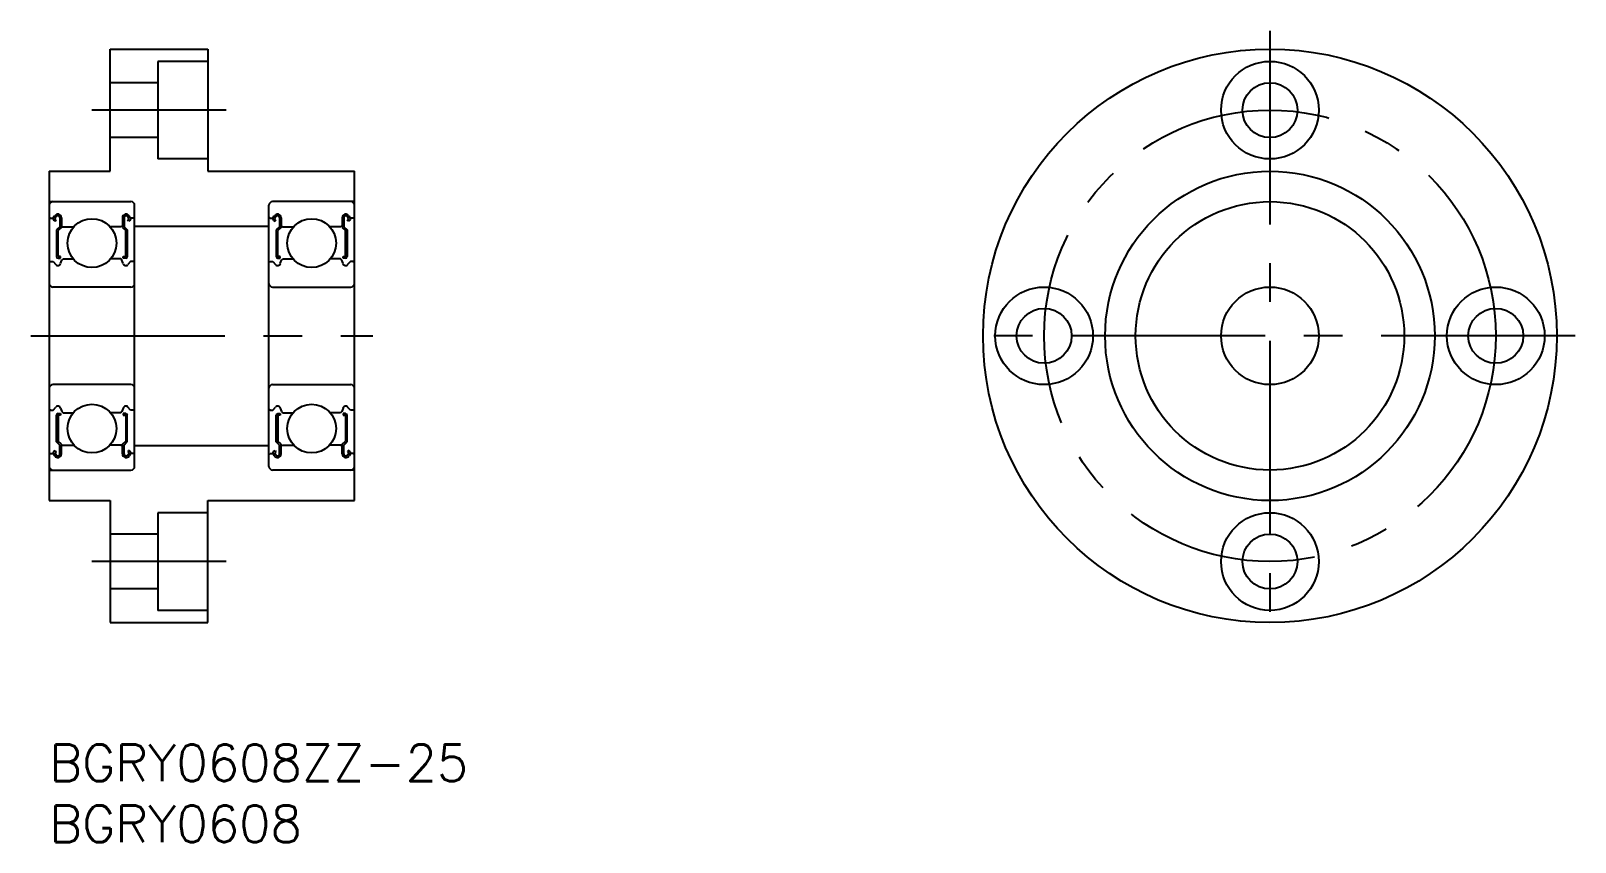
# Model space of a CAD drawing. Extents: x -1 to 125, y -8 to 58.
import ezdxf

# ---------------------------------------------------------------- set-up
doc = ezdxf.new("R2010")
doc.units = 0
doc.header["$LTSCALE"] = 0.5
doc.linetypes.add('CENTER', pattern=[50.8, 31.75, -6.35, 6.35, -6.35])
for name, color, linetype in [('MSM_CENTER', 1, 'CENTER'), ('MSM_CONTINUOUS', 7, 'CONTINUOUS'), ('MSM_PART_NUMBER', 7, 'CONTINUOUS')]:
    doc.layers.add(name, color=color, linetype=linetype)
doc.styles.get("Standard").update_dxf_attribs({"font": 'txt.shx', "height": 3, "bigfont": 'bigfont.shx'})

# ---------------------------------------------------------------- blocks, each defined once
blk = doc.blocks.new('*U2')
at = {"layer": 'MSM_PART_NUMBER'}
blk.add_text('BGRY0608ZZ-25', height=3, dxfattribs=at).set_placement((0, -3))
blk = doc.blocks.new('*U3')
at = {"layer": 'MSM_PART_NUMBER'}
blk.add_text('BGRY0608', height=3, dxfattribs=at).set_placement((0, -8))

msp = doc.modelspace()

# ---------------------------------------------------------------- linework, layer by layer
at = {"layer": 'MSM_CENTER'}
for p, q in [((100, 58.5), (100, 8.5)), ((14.5, 52), (3.5, 52)), ((-1.5, 33.5), (26.5, 33.5)), ((125, 33.5), (75, 33.5)), ((14.5, 15), (3.5, 15))]:
    msp.add_line(p, q, dxfattribs=at)
msp.add_circle((100, 33.5), 18.5, dxfattribs=at)
at = {"layer": 'MSM_CONTINUOUS'}
for p, q in [((5, 57), (13, 57)), ((5, 47), (5, 57)), ((13, 57), (13, 47)), ((13, 56), (8.9, 56)), ((8.9, 56), (8.9, 48)), ((8.9, 54.25), (5, 54.25)), ((8.9, 49.75), (5, 49.75)), ((0, 47), (0, 20)), ((0, 47), (5, 47)), ((13, 48), (8.9, 48)), ((13, 47), (25, 47)), ((25, 20), (25, 47)), ((0, 44.5), (6.7, 44.5)), ((25, 44.5), (18.3, 44.5)), ((0, 43.25), (0.1, 43.15)), ((0.1, 43.15), (0.33, 43.15)), ((0.33, 43.15), (0.44, 43.33)), ((0.45, 43.08), (0.56, 43.27)), ((0.56, 43.02), (0.45, 43.08)), ((0.5, 42.9), (0.56, 43.02)), ((0.87, 43.18), (0.87, 42.45)), ((1, 43.18), (1, 42.39)), ((6, 43.18), (6, 42.39)), ((6.13, 43.18), (6.13, 42.45)), ((6.55, 43.08), (6.44, 43.27)), ((6.44, 43.02), (6.55, 43.08)), ((6.5, 42.9), (6.44, 43.02)), ((6.67, 43.15), (6.56, 43.33)), ((6.9, 43.15), (6.67, 43.15)), ((7, 43.25), (6.9, 43.15)), ((7, 22.8), (7, 44.2)), ((18, 22.8), (18, 44.2)), ((18, 43.25), (18.1, 43.15)), ((18.1, 43.15), (18.33, 43.15)), ((18.33, 43.15), (18.44, 43.33)), ((18.45, 43.08), (18.56, 43.27)), ((18.56, 43.02), (18.45, 43.08)), ((18.5, 42.9), (18.56, 43.02)), ((18.87, 43.18), (18.87, 42.45)), ((19, 43.18), (19, 42.39)), ((24, 43.18), (24, 42.39)), ((24.13, 43.18), (24.13, 42.45)), ((24.55, 43.08), (24.44, 43.27)), ((24.44, 43.02), (24.55, 43.08)), ((24.5, 42.9), (24.44, 43.02)), ((24.67, 43.15), (24.56, 43.33)), ((24.9, 43.15), (24.67, 43.15)), ((25, 43.25), (24.9, 43.15)), ((0.38, 42.97), (0.5, 42.9)), ((0.87, 42.45), (0.6, 42.18)), ((0.6, 42.18), (0.6, 40)), ((1, 42.39), (0.73, 42.13)), ((0.73, 40), (0.73, 42.13)), ((1, 42.55), (1.1, 42.45)), ((1.1, 42.45), (2.02, 42.45)), ((5.9, 42.45), (4.98, 42.45)), ((6, 42.55), (5.9, 42.45)), ((6, 42.39), (6.27, 42.13)), ((6.13, 42.45), (6.4, 42.18)), ((6.27, 40), (6.27, 42.13)), ((6.4, 42.18), (6.4, 40)), ((6.62, 42.97), (6.5, 42.9)), ((7, 42.5), (18, 42.5)), ((18.38, 42.97), (18.5, 42.9)), ((18.87, 42.45), (18.6, 42.18)), ((18.6, 42.18), (18.6, 40)), ((19, 42.39), (18.73, 42.13)), ((18.73, 40), (18.73, 42.13)), ((19, 42.55), (19.1, 42.45)), ((19.1, 42.45), (20.02, 42.45)), ((23.9, 42.45), (22.98, 42.45)), ((24, 42.55), (23.9, 42.45)), ((24, 42.39), (24.27, 42.13)), ((24.13, 42.45), (24.4, 42.18)), ((24.27, 40), (24.27, 42.13)), ((24.4, 42.18), (24.4, 40)), ((24.62, 42.97), (24.5, 42.9)), ((0, 39.5), (0.1, 39.6)), ((0.1, 39.6), (0.33, 39.6)), ((0.33, 39.6), (0.55, 39.34)), ((0.93, 40), (0.73, 40)), ((0.73, 39.86), (0.93, 39.86)), ((0.93, 39.86), (0.93, 40)), ((0.93, 39.42), (1.04, 39.71)), ((1.04, 39.71), (1.14, 39.8)), ((1.14, 39.8), (1.98, 39.8)), ((5.86, 39.8), (5.02, 39.8)), ((5.96, 39.71), (5.86, 39.8)), ((6.07, 39.42), (5.96, 39.71)), ((6.07, 40), (6.27, 40)), ((6.07, 39.86), (6.07, 40)), ((6.27, 39.86), (6.07, 39.86)), ((6.67, 39.6), (6.45, 39.34)), ((6.9, 39.6), (6.67, 39.6)), ((7, 39.5), (6.9, 39.6)), ((18, 39.5), (18.1, 39.6)), ((18.1, 39.6), (18.33, 39.6)), ((18.33, 39.6), (18.55, 39.34)), ((18.93, 40), (18.73, 40)), ((18.73, 39.86), (18.93, 39.86)), ((18.93, 39.86), (18.93, 40)), ((18.93, 39.42), (19.04, 39.71)), ((19.04, 39.71), (19.14, 39.8)), ((19.14, 39.8), (19.98, 39.8)), ((23.86, 39.8), (23.02, 39.8)), ((23.96, 39.71), (23.86, 39.8)), ((24.07, 39.42), (23.96, 39.71)), ((24.07, 40), (24.27, 40)), ((24.07, 39.86), (24.07, 40)), ((24.27, 39.86), (24.07, 39.86)), ((24.67, 39.6), (24.45, 39.34)), ((24.9, 39.6), (24.67, 39.6)), ((25, 39.5), (24.9, 39.6)), ((6.7, 37.5), (0.3, 37.5)), ((18.3, 37.5), (24.7, 37.5)), ((6.7, 29.5), (0.3, 29.5)), ((18.3, 29.5), (24.7, 29.5)), ((0, 27.5), (0.1, 27.4)), ((0.1, 27.4), (0.33, 27.4)), ((0.33, 27.4), (0.55, 27.66)), ((0.6, 24.82), (0.6, 27)), ((0.73, 27.14), (0.93, 27.14)), ((0.73, 27), (0.73, 24.87)), ((0.93, 27), (0.73, 27)), ((0.93, 27.58), (1.04, 27.29)), ((0.93, 27.14), (0.93, 27)), ((1.04, 27.29), (1.14, 27.2)), ((1.14, 27.2), (1.98, 27.2)), ((5.86, 27.2), (5.02, 27.2)), ((5.96, 27.29), (5.86, 27.2)), ((6.07, 27.58), (5.96, 27.29)), ((6.27, 27.14), (6.07, 27.14)), ((6.07, 27.14), (6.07, 27)), ((6.07, 27), (6.27, 27)), ((6.27, 27), (6.27, 24.87)), ((6.4, 24.82), (6.4, 27)), ((6.67, 27.4), (6.45, 27.66)), ((6.9, 27.4), (6.67, 27.4)), ((7, 27.5), (6.9, 27.4)), ((18, 27.5), (18.1, 27.4)), ((18.1, 27.4), (18.33, 27.4)), ((18.33, 27.4), (18.55, 27.66)), ((18.6, 24.82), (18.6, 27)), ((18.73, 27.14), (18.93, 27.14)), ((18.73, 27), (18.73, 24.87)), ((18.93, 27), (18.73, 27)), ((18.93, 27.58), (19.04, 27.29)), ((18.93, 27.14), (18.93, 27)), ((19.04, 27.29), (19.14, 27.2)), ((19.14, 27.2), (19.98, 27.2)), ((23.86, 27.2), (23.02, 27.2)), ((23.96, 27.29), (23.86, 27.2)), ((24.07, 27.58), (23.96, 27.29)), ((24.27, 27.14), (24.07, 27.14)), ((24.07, 27.14), (24.07, 27)), ((24.07, 27), (24.27, 27)), ((24.27, 27), (24.27, 24.87)), ((24.4, 24.82), (24.4, 27)), ((24.67, 27.4), (24.45, 27.66)), ((24.9, 27.4), (24.67, 27.4)), ((25, 27.5), (24.9, 27.4)), ((0.38, 24.03), (0.5, 24.1)), ((0.5, 24.1), (0.56, 23.98)), ((0.87, 24.55), (0.6, 24.82)), ((1, 24.61), (0.73, 24.87)), ((0.87, 23.82), (0.87, 24.55)), ((1, 23.82), (1, 24.61)), ((1, 24.45), (1.1, 24.55)), ((1.1, 24.55), (2.02, 24.55)), ((5.9, 24.55), (4.98, 24.55)), ((6, 24.45), (5.9, 24.55)), ((6, 24.61), (6.27, 24.87)), ((6, 23.82), (6, 24.61)), ((6.13, 24.55), (6.4, 24.82)), ((6.13, 23.82), (6.13, 24.55)), ((6.5, 24.1), (6.44, 23.98)), ((6.62, 24.03), (6.5, 24.1)), ((7, 24.5), (18, 24.5)), ((18.38, 24.03), (18.5, 24.1)), ((18.5, 24.1), (18.56, 23.98)), ((18.87, 24.55), (18.6, 24.82)), ((19, 24.61), (18.73, 24.87)), ((18.87, 23.82), (18.87, 24.55)), ((19, 23.82), (19, 24.61)), ((19, 24.45), (19.1, 24.55)), ((19.1, 24.55), (20.02, 24.55)), ((23.9, 24.55), (22.98, 24.55)), ((24, 24.45), (23.9, 24.55)), ((24, 24.61), (24.27, 24.87)), ((24, 23.82), (24, 24.61)), ((24.13, 24.55), (24.4, 24.82)), ((24.13, 23.82), (24.13, 24.55)), ((24.5, 24.1), (24.44, 23.98)), ((24.62, 24.03), (24.5, 24.1)), ((0, 23.75), (0.1, 23.85)), ((0.1, 23.85), (0.33, 23.85)), ((0.33, 23.85), (0.44, 23.67)), ((0.56, 23.98), (0.45, 23.92)), ((0.45, 23.92), (0.56, 23.73)), ((6.44, 23.98), (6.55, 23.92)), ((6.55, 23.92), (6.44, 23.73)), ((6.67, 23.85), (6.56, 23.67)), ((6.9, 23.85), (6.67, 23.85)), ((7, 23.75), (6.9, 23.85)), ((18, 23.75), (18.1, 23.85)), ((18.1, 23.85), (18.33, 23.85)), ((18.33, 23.85), (18.44, 23.67)), ((18.56, 23.98), (18.45, 23.92)), ((18.45, 23.92), (18.56, 23.73)), ((24.44, 23.98), (24.55, 23.92)), ((24.55, 23.92), (24.44, 23.73)), ((24.67, 23.85), (24.56, 23.67)), ((24.9, 23.85), (24.67, 23.85)), ((25, 23.75), (24.9, 23.85)), ((0, 22.5), (6.7, 22.5)), ((25, 22.5), (18.3, 22.5)), ((0, 20), (5, 20)), ((5, 20), (5, 10)), ((8.9, 19), (8.9, 11)), ((13, 19), (8.9, 19)), ((13, 10), (13, 20)), ((13, 20), (25, 20)), ((8.9, 17.25), (5, 17.25)), ((8.9, 12.75), (5, 12.75)), ((13, 11), (8.9, 11)), ((5, 10), (13, 10))]:
    msp.add_line(p, q, dxfattribs=at)
for centre, radius in [((100, 33.5), 23.5), ((100, 52), 4), ((100, 52), 2.25), ((100, 33.5), 13.5), ((100, 33.5), 11), ((3.5, 41.1), 2), ((21.5, 41.1), 2), ((81.5, 33.5), 4), ((100, 33.5), 4), ((118.5, 33.5), 4), ((81.5, 33.5), 2.25), ((118.5, 33.5), 2.25), ((3.5, 25.9), 2), ((21.5, 25.9), 2), ((100, 15), 4), ((100, 15), 2.25)]:
    msp.add_circle(centre, radius, dxfattribs=at)
for centre, radius, start, end in [((0.3, 44.2), 0.3, 90, 180), ((6.7, 44.2), 0.3, 0, 90), ((18.3, 44.2), 0.3, 90, 180), ((24.7, 44.2), 0.3, 0, 90), ((0.45, 43.08), 0.133, 149.9969, 240.0013), ((0.7, 43.18), 0.299, 0, 150.0002), ((0.7, 43.18), 0.166, 0, 150.0044), ((6.3, 43.18), 0.299, 29.9998, 180), ((6.3, 43.18), 0.166, 29.9956, 180), ((6.55, 43.08), 0.133, 299.9987, 30.0031), ((18.45, 43.08), 0.133, 149.9969, 240.0013), ((18.7, 43.18), 0.299, 0, 150.0002), ((18.7, 43.18), 0.166, 0, 150.0044), ((24.3, 43.18), 0.299, 29.9998, 180), ((24.3, 43.18), 0.166, 29.9956, 180), ((24.55, 43.08), 0.133, 299.9987, 30.0031), ((0.72, 39.48), 0.224, 220.001, 343.1517), ((0.73, 40), 0.133, 180, 270), ((6.28, 39.48), 0.224, 196.8483, 319.999), ((6.27, 40), 0.133, 270, 360), ((18.72, 39.48), 0.224, 220.001, 343.1517), ((18.73, 40), 0.133, 180, 270), ((24.28, 39.48), 0.224, 196.8483, 319.999), ((24.27, 40), 0.133, 270, 360), ((0.3, 37.8), 0.3, 180, 270), ((6.7, 37.8), 0.3, 270, 0), ((18.3, 37.8), 0.3, 180, 270), ((24.7, 37.8), 0.3, 270, 0), ((0.3, 29.2), 0.3, 90, 180), ((6.7, 29.2), 0.3, 0, 90), ((18.3, 29.2), 0.3, 90, 180), ((24.7, 29.2), 0.3, 0, 90), ((0.72, 27.52), 0.224, 16.8483, 139.999), ((0.73, 27), 0.133, 90, 179.9999), ((6.28, 27.52), 0.224, 40.001, 163.1517), ((6.27, 27), 0.133, 0.0001, 90), ((18.72, 27.52), 0.224, 16.8483, 139.999), ((18.73, 27), 0.133, 90, 179.9999), ((24.28, 27.52), 0.224, 40.001, 163.1517), ((24.27, 27), 0.133, 0.0001, 90), ((0.3, 22.8), 0.3, 180, 270), ((0.45, 23.92), 0.133, 119.9987, 210.0031), ((0.7, 23.82), 0.299, 209.9998, 0), ((0.7, 23.82), 0.166, 209.9956, 0), ((6.3, 23.82), 0.299, 180, 330.0002), ((6.3, 23.82), 0.166, 180, 330.0044), ((6.55, 23.92), 0.133, 329.9969, 60.0013), ((6.7, 22.8), 0.3, 270, 0), ((18.3, 22.8), 0.3, 180, 270), ((18.45, 23.92), 0.133, 119.9987, 210.0031), ((18.7, 23.82), 0.299, 209.9998, 0), ((18.7, 23.82), 0.166, 209.9956, 0), ((24.3, 23.82), 0.299, 180, 330.0002), ((24.3, 23.82), 0.166, 180, 330.0044), ((24.55, 23.92), 0.133, 329.9969, 60.0013), ((24.7, 22.8), 0.3, 270, 0)]:
    msp.add_arc(centre, radius, start, end, dxfattribs=at)

# ---------------------------------------------------------------- block references
for name in ['*U2', '*U3']:
    msp.add_blockref(name, (0, 0), dxfattribs=at)

doc.saveas('drawing.dxf')
